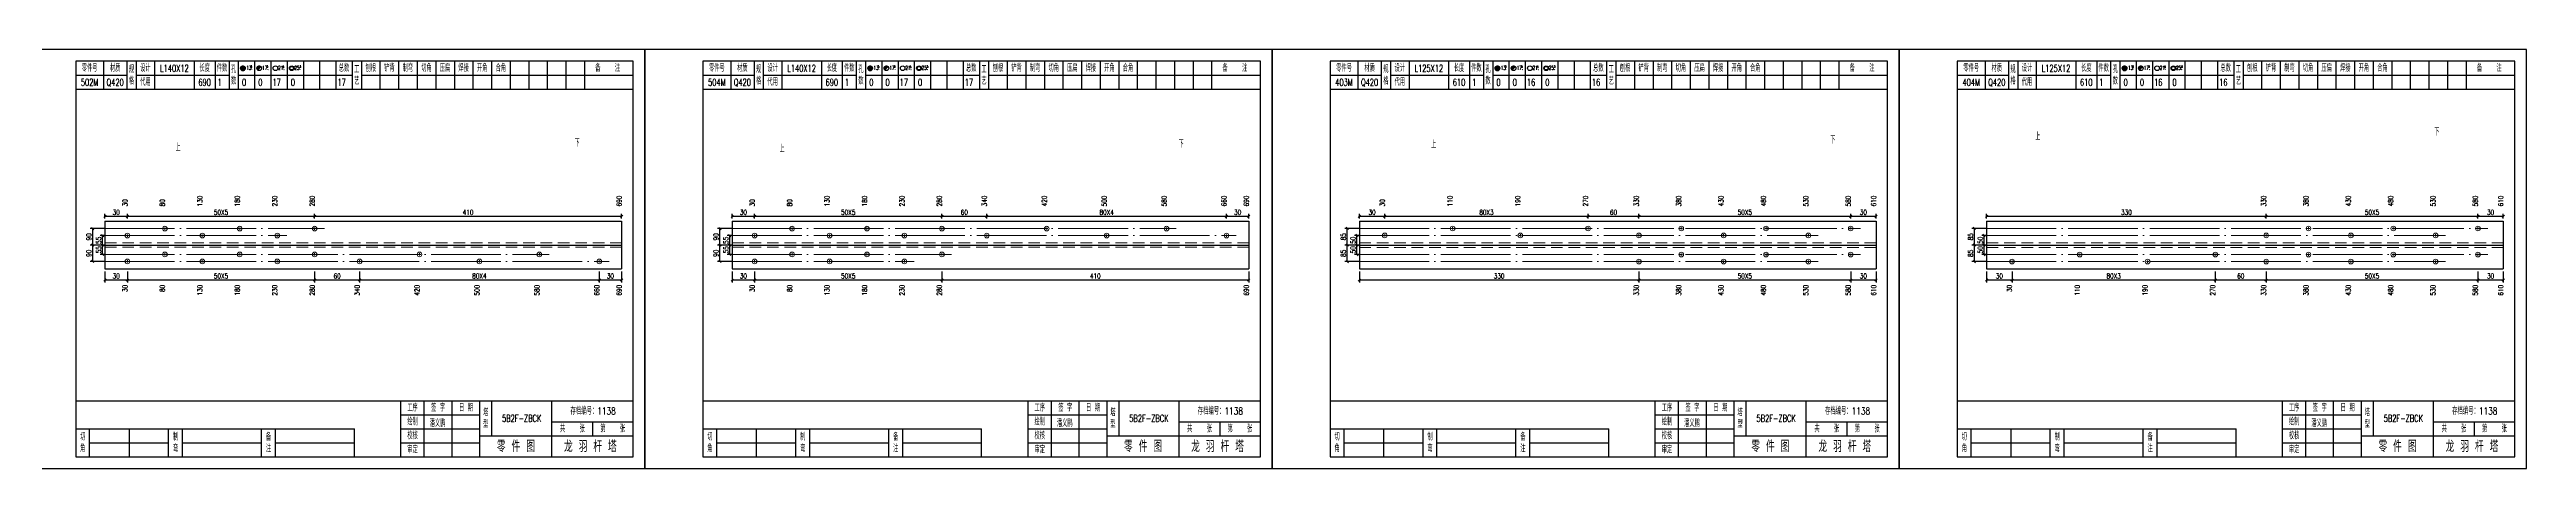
# Model space of a CAD drawing. Header units: millimetres. Extents: x 431 to 8801, y -362 to 231.
# Drawn here: x 7735 to 8801, y 51 to 231 of the extents above; entities that cross this region are included whole.
import ezdxf
from ezdxf.enums import TextEntityAlignment as Align

# ---------------------------------------------------------------- set-up
doc = ezdxf.new("R2010")
doc.units = ezdxf.units.MM
doc.header["$LTSCALE"] = 20
doc.header["$PDMODE"] = 1
doc.linetypes.add('DASHDOT2X', pattern=[1.75, 1.5, -0.125, 0, -0.125])
doc.linetypes.add('HIDDEN', pattern=[0.375, 0.25, -0.125])
for name, color, linetype, lineweight in [('1', 7, 'Continuous', 25), ('11', 3, 'Continuous', 13), ('2', 1, 'HIDDEN', 13), ('5', 1, 'Continuous', 13), ('7', 2, 'DASHDOT2X', 13)]:
    doc.layers.add(name, color=color, linetype=linetype, lineweight=lineweight)
doc.styles.get("Standard").update_dxf_attribs({"font": 'simplex', "width": 0.7, "bigfont": 'gbhzfs.shx'})
doc.styles.add('SYMBOL_TXT', font='txt.shx', dxfattribs={"width": 0.6})
doc.styles.add('TITLE_TXT', font='simplex.shx', dxfattribs={"width": 0.75, "height": 2.5, "bigfont": 'gbhzfs.shx'})
doc.dimstyles.get("Standard").update_dxf_attribs({"dimtxt": 2.1, "dimasz": 1, "dimexe": 1.05, "dimexo": 0, "dimgap": 0.63, "dimtad": 1, "dimzin": 0, "dimdsep": 46, "dimtxsty": 'standard', "dimblk": 'OBLIQUE', "dimblk1": 'OBLIQUE', "dimblk2": 'OBLIQUE', "dimcen": 0.09, "dimadec": 0, "dimazin": 0, "dimtfac": 1, "dimtdec": 1, "dimtix": 1, "dimtmove": 0, "dimatfit": 3, "dimfxl": 0, "dimtolj": 1, "dimtzin": 0, "dimarcsym": 0})
pattern_1 = [(0, (-3, 0), (0, 0.0125), [])]

# ---------------------------------------------------------------- blocks, each defined once
blk = doc.blocks.new('M12_HOLE')
h = blk.add_hatch()
h.set_pattern_fill('LINE', scale=0.1, style=0)
h.set_pattern_definition(pattern_1)
h.paths.add_polyline_path([(-5, 0, 1), (-1, 0, 1)])
at = {"color": 7}
blk.add_circle((-3, 0), 2, dxfattribs=at)
at = {"color": 7, "attachment_point": 1, "style": 'SYMBOL_TXT'}
for s, insert, char_height, width in [('13\\f??|b0|i0|c0|p54;.', (-0.1, 2.1), 3.5, 5.707), ('5', (3.7, 2.3), 1.8, 2.931)]:
    blk.add_mtext(s, dxfattribs=dict(at, insert=insert, char_height=char_height, width=width))
blk = doc.blocks.new('M16_HOLE')
h = blk.add_hatch()
h.set_pattern_fill('LINE', scale=0.1, style=0)
h.set_pattern_definition(pattern_1)
h.paths.add_polyline_path([(-1.6, 1.4, 0.668179), (-5, 0, 0.198912), (-4.4, -1.4)])
at = {"color": 7}
blk.add_circle((-3, 0), 2, dxfattribs=at)
at = {"color": 7, "attachment_point": 1, "style": 'SYMBOL_TXT'}
for s, insert, char_height, width in [('17.', (-0.4, 2.1), 3.5, 6.316), ('5', (3.6, 2.3), 1.8, 1.822)]:
    blk.add_mtext(s, dxfattribs=dict(at, insert=insert, char_height=char_height, width=width))
blk = doc.blocks.new('M20_HOLE')
at = {"color": 7}
blk.add_circle((-3, 0), 2, dxfattribs=at)
at = {"color": 7, "attachment_point": 1, "style": 'SYMBOL_TXT'}
for s, insert, char_height, width in [('21.', (-0.7, 2), 3.5, 6.074), ('5', (3.3, 2), 1.8, 1.458)]:
    blk.add_mtext(s, dxfattribs=dict(at, insert=insert, char_height=char_height, width=width))
blk = doc.blocks.new('M24_HOLE')
at = {"color": 7}
for radius in [2, 1.5]:
    blk.add_circle((-3, 0), radius, dxfattribs=at)
at = {"color": 7, "attachment_point": 1, "style": 'SYMBOL_TXT'}
for s, insert, char_height, width in [('25.', (-0.7, 2.1), 3.5, 2.429), ('5', (3.9, 2.3), 1.8, 1.944)]:
    blk.add_mtext(s, dxfattribs=dict(at, insert=insert, char_height=char_height, width=width))
blk = doc.blocks.new('JgCard')
for p, q in [((270, 180), (0, 180)), ((0, 180), (0, 0)), ((265, 175), (25, 175)), ((25, 175), (25, 5)), ((37, 175), (37, 163)), ((47, 175), (47, 163)), ((51, 175), (51, 163)), ((59, 175), (59, 163)), ((76, 175), (76, 163)), ((85, 175), (85, 163)), ((91, 175), (91, 163)), ((95, 175), (95, 163)), ((102, 175), (102, 163)), ((109, 175), (109, 163)), ((116, 175), (116, 163)), ((123, 175), (123, 163)), ((130, 175), (130, 163)), ((137, 175), (137, 163)), ((144, 175), (144, 163)), ((148, 175), (148, 163)), ((156, 175), (156, 163)), ((164, 175), (164, 163)), ((172, 175), (172, 163)), ((180, 175), (180, 163)), ((188, 175), (188, 163)), ((196, 175), (196, 163)), ((204, 175), (204, 163)), ((212, 175), (212, 163)), ((220, 175), (220, 163)), ((228, 175), (228, 163)), ((236, 175), (236, 163)), ((244, 175), (244, 163)), ((265, 5), (265, 175)), ((270, 0), (270, 180)), ((25, 169), (47, 169)), ((25, 163), (265, 163)), ((51, 169), (91, 169)), ((95, 169), (144, 169)), ((148, 169), (265, 169)), ((25, 29), (265, 29)), ((165, 5), (165, 29)), ((165, 23), (199, 23)), ((175, 5), (175, 29)), ((187, 5), (187, 29)), ((199, 5), (199, 29)), ((204, 29), (204, 14)), ((230, 5), (230, 29)), ((25, 17), (145, 17)), ((31, 5), (31, 17)), ((31, 11), (65, 11)), ((48, 17), (48, 5)), ((65, 5), (65, 17)), ((71, 5), (71, 17)), ((71, 11), (105, 11)), ((105, 5), (105, 17)), ((111, 5), (111, 17)), ((111, 11), (145, 11)), ((145, 5), (145, 17)), ((165, 17), (199, 17)), ((165, 11), (199, 11)), ((199, 14), (265, 14)), ((230, 20), (265, 20)), ((247.5, 20), (247.5, 14)), ((0, 0), (270, 0)), ((25, 5), (265, 5))]:
    blk.add_line(p, q)
blk.add_lwpolyline([(96, 172, -1), (98, 172, -1)], format="xyb", close=True)
blk.add_point((145, 96))
at = {"xscale": 0.5, "yscale": 0.5, "zscale": 0.5}
for name, p in [('M12_HOLE', (98.5, 172)), ('M16_HOLE', (105.5, 172)), ('M20_HOLE', (112.5, 172)), ('M24_HOLE', (119.5, 172))]:
    blk.add_blockref(name, p, dxfattribs=at)
at = {"style": 'TITLE_TXT', "width": 0.75}
for s, height, p in [('存档编号：1138', 3.08, (238, 23.1)), ('潘义鹏', 3, (177.4, 17.9)), ('龙 羽 杆 塔', 5, (235.2, 7))]:
    blk.add_text(s, height=height, dxfattribs=at).set_placement(p)
at = {"attachment_point": 5, "style": 'TITLE_TXT'}
for s, insert, char_height, width in [('零件号', (31, 172), 3, 15), ('材质', (42, 172), 3, 8), ('规格', (49, 169), 3, 4), ('设计', (55, 172), 3, 8), ('长度', (80.5, 172), 3, 8), ('件数', (88, 172), 3, 6), ('孔数', (93, 169), 3, 4), ('总数', (140.5, 172), 3, 7), ('工\\P艺', (146, 169), 3, 4), ('刨根', (152, 172), 3, 8), ('铲背', (160, 172), 3, 8), ('制弯', (168, 172), 3, 8), ('切角', (176, 172), 3, 8), ('压扁', (184, 172), 3, 8), ('焊接', (192, 172), 3, 8), ('开角', (200, 172), 3, 8), ('合角', (208, 172), 3, 8), ('备    注', (254, 172), 3, 22), ('代用', (55, 166), 3, 8), ('绘制', (170, 20), 3, 10), ('工序', (170, 26), 3, 10), ('签 字', (181, 26), 3, 12), ('日 期', (193, 26), 3, 12), ('塔\\P型', (201.5, 21.5), 3, 5), ('切\\P角', (28, 11), 3, 6), ('制\\P弯', (68, 11), 3, 6), ('备\\P注', (108, 11), 3, 6), ('校核', (170, 14), 3, 10), ('零 件 图', (214.5, 9.5), 5, 31), ('共    张', (238.8, 17), 3, 17.5), ('第    张', (256.2, 17), 3, 17.5), ('审定', (170, 8), 3, 10)]:
    blk.add_mtext(s, dxfattribs=dict(at, insert=insert, char_height=char_height, width=width))
blk = doc.blocks.new('M20')
for p, q in [((-0.5, 0), (0.5, 0)), ((0, -0.5), (0, 0.5))]:
    blk.add_line(p, q)
blk.add_circle((0, 0), 1)
blk = doc.blocks.new('_Oblique')
at = {"color": 0, "linetype": 'ByBlock', "lineweight": -2}
blk.add_line((-0.5, -0.5), (0.5, 0.5), dxfattribs=at)

msp = doc.modelspace()

# ---------------------------------------------------------------- linework, layer by layer
at = {"layer": '1'}
for p, q in [((7758.816, 156.922), (7758.816, 136.342)), ((7758.816, 156.922), (7981.216, 156.922)), ((7981.216, 156.922), (7981.216, 136.342)), ((8028.816, 156.922), (8028.816, 136.342)), ((8028.816, 156.922), (8251.216, 156.922)), ((8251.216, 156.922), (8251.216, 136.342)), ((8298.816, 156.922), (8298.816, 136.342)), ((8298.816, 156.922), (8521.216, 156.922)), ((8521.216, 156.922), (8521.216, 136.342)), ((8568.816, 156.922), (8568.816, 136.342)), ((8568.816, 156.922), (8791.216, 156.922)), ((8791.216, 156.922), (8791.216, 136.342)), ((7758.816, 146.632), (7981.216, 146.632)), ((8028.816, 146.632), (8251.216, 146.632)), ((8298.816, 146.632), (8521.216, 146.632)), ((8568.816, 146.632), (8791.216, 146.632)), ((7758.816, 136.342), (7981.216, 136.342)), ((8028.816, 136.342), (8251.216, 136.342)), ((8298.816, 136.342), (8521.216, 136.342)), ((8568.816, 136.342), (8791.216, 136.342))]:
    msp.add_line(p, q, dxfattribs=at)
at = {"layer": '2'}
for p, q in [((7758.816, 147.514), (7981.216, 147.514)), ((7758.816, 145.75), (7981.216, 145.75)), ((8028.816, 147.514), (8251.216, 147.514)), ((8028.816, 145.75), (8251.216, 145.75)), ((8298.816, 147.62), (8521.216, 147.62)), ((8298.816, 145.644), (8521.216, 145.644)), ((8568.816, 147.62), (8791.216, 147.62)), ((8568.816, 145.644), (8791.216, 145.644))]:
    msp.add_line(p, q, dxfattribs=at)
at = {"layer": '7'}
for p, q in [((7758.816, 153.674), (7853.291, 153.674)), ((7758.816, 150.674), (7837.17, 150.674)), ((8028.816, 153.674), (8220.013, 153.674)), ((8028.816, 150.674), (8245.806, 150.674)), ((8298.816, 153.748), (8514.53, 153.748)), ((8298.816, 150.748), (8496.296, 150.748)), ((8568.816, 153.748), (8784.53, 153.748)), ((8568.816, 150.748), (8766.296, 150.748)), ((7758.816, 142.589), (7950.013, 142.589)), ((7758.816, 139.589), (7975.806, 139.589)), ((8028.816, 142.589), (8123.291, 142.589)), ((8028.816, 139.589), (8107.17, 139.589)), ((8298.816, 142.516), (8514.53, 142.516)), ((8298.816, 139.516), (8496.296, 139.516)), ((8568.816, 142.516), (8784.53, 142.516)), ((8568.816, 139.516), (8766.296, 139.516))]:
    msp.add_line(p, q, dxfattribs=at)

# ---------------------------------------------------------------- block references
at = {"layer": '1'}
for p in [(7721.216, 50.632), (7991.216, 50.632), (8261.216, 50.632), (8531.216, 50.632)]:
    msp.add_blockref('JgCard', p, dxfattribs=at)
at = {"layer": '5'}
for p in [(7768.488, 150.674), (7784.609, 153.674), (7800.729, 150.674), (7816.85, 153.674), (7832.97, 150.674), (7849.091, 153.674), (8038.488, 150.674), (8054.609, 153.674), (8070.729, 150.674), (8086.85, 153.674), (8102.97, 150.674), (8119.091, 153.674), (8138.435, 150.674), (8164.228, 153.674), (8190.02, 150.674), (8215.813, 153.674), (8241.606, 150.674), (8309.756, 150.748), (8338.931, 153.748), (8368.105, 150.748), (8397.279, 153.748), (8419.16, 150.748), (8437.394, 153.748), (8455.628, 150.748), (8473.862, 153.748), (8492.096, 150.748), (8510.33, 153.748), (8689.16, 150.748), (8707.394, 153.748), (8725.628, 150.748), (8743.862, 153.748), (8762.096, 150.748), (8780.33, 153.748), (7768.488, 139.589), (7784.609, 142.589), (7800.729, 139.589), (7816.85, 142.589), (7832.97, 139.589), (7849.091, 142.589), (7868.435, 139.589), (7894.228, 142.589), (7920.02, 139.589), (7945.813, 142.589), (7971.606, 139.589), (8038.488, 139.589), (8054.609, 142.589), (8070.729, 139.589), (8086.85, 142.589), (8102.97, 139.589), (8119.091, 142.589), (8419.16, 139.516), (8437.394, 142.516), (8455.628, 139.516), (8473.862, 142.516), (8492.096, 139.516), (8510.33, 142.516), (8579.756, 139.516), (8608.931, 142.516), (8638.105, 139.516), (8667.279, 142.516), (8689.16, 139.516), (8707.394, 142.516), (8725.628, 139.516), (8743.862, 142.516), (8762.096, 139.516), (8780.33, 142.516)]:
    msp.add_blockref('M20', p, dxfattribs=at)

# ---------------------------------------------------------------- texts
at = {"layer": '1', "width": 0.7}
for s, p in [('L140X12', (7788.716, 222.632)), ('L140X12', (8058.716, 222.632)), ('L125X12', (8328.716, 222.632)), ('L125X12', (8598.716, 222.632)), ('502M', (7752.216, 216.632)), ('Q420', (7763.216, 216.632)), ('690', (7801.716, 216.632)), ('1', (7808.216, 216.632)), ('0', (7818.716, 216.632)), ('0', (7825.716, 216.632)), ('17', (7832.716, 216.632)), ('0', (7839.716, 216.632)), ('17', (7860.716, 216.632)), ('504M', (8022.216, 216.632)), ('Q420', (8033.216, 216.632)), ('690', (8071.716, 216.632)), ('1', (8078.216, 216.632)), ('0', (8088.716, 216.632)), ('0', (8095.716, 216.632)), ('17', (8102.716, 216.632)), ('0', (8109.716, 216.632)), ('17', (8130.716, 216.632)), ('403M', (8292.216, 216.632)), ('Q420', (8303.216, 216.632)), ('610', (8341.716, 216.632)), ('1', (8348.216, 216.632)), ('0', (8358.716, 216.632)), ('0', (8365.716, 216.632)), ('16', (8372.716, 216.632)), ('0', (8379.716, 216.632)), ('16', (8400.716, 216.632)), ('404M', (8562.216, 216.632)), ('Q420', (8573.216, 216.632)), ('610', (8611.716, 216.632)), ('1', (8618.216, 216.632)), ('0', (8628.716, 216.632)), ('0', (8635.716, 216.632)), ('16', (8642.716, 216.632)), ('0', (8649.716, 216.632)), ('16', (8670.716, 216.632)), ('下', (7962.117, 190.506)), ('下', (8502.62, 191.811)), ('上', (8590.865, 193.213)), ('下', (8762.697, 195.222)), ('上', (7790.285, 188.498)), ('上', (8050.317, 188.011)), ('下', (8222.15, 190.02)), ('上', (8330.788, 189.803))]:
    msp.add_text(s, height=3, dxfattribs=at).set_placement(p, align=Align.MIDDLE_CENTER)
for s, p in [('30', (7768.488, 163.222)), ('80', (7784.609, 163.222)), ('130', (7800.729, 163.222)), ('180', (7816.85, 163.222)), ('230', (7832.97, 163.222)), ('280', (7849.091, 163.222)), ('690', (7981.216, 163.222)), ('30', (8038.488, 163.222)), ('80', (8054.609, 163.222)), ('130', (8070.729, 163.222)), ('180', (8086.85, 163.222)), ('230', (8102.97, 163.222)), ('280', (8119.091, 163.222)), ('340', (8138.435, 163.222)), ('420', (8164.228, 163.222)), ('500', (8190.02, 163.222)), ('580', (8215.813, 163.222)), ('660', (8241.606, 163.222)), ('690', (8251.216, 163.222)), ('30', (8309.703, 163.222)), ('110', (8338.877, 163.222)), ('190', (8368.051, 163.222)), ('270', (8397.225, 163.222)), ('330', (8419.106, 163.222)), ('380', (8437.34, 163.222)), ('430', (8455.574, 163.222)), ('480', (8473.808, 163.222)), ('530', (8492.042, 163.222)), ('580', (8510.276, 163.222)), ('610', (8521.216, 163.222)), ('330', (8689.106, 163.222)), ('380', (8707.34, 163.222)), ('430', (8725.574, 163.222)), ('480', (8743.808, 163.222)), ('530', (8762.042, 163.222)), ('580', (8780.276, 163.222)), ('610', (8791.216, 163.222))]:
    msp.add_text(s, height=2.1, rotation=90, dxfattribs=at).set_placement(p)
for s, p in [('30', (7768.488, 129.517)), ('80', (7784.609, 129.517)), ('130', (7800.729, 129.517)), ('180', (7816.85, 129.517)), ('230', (7832.97, 129.517)), ('280', (7849.091, 129.517)), ('340', (7868.435, 129.517)), ('420', (7894.228, 129.517)), ('500', (7920.02, 129.517)), ('580', (7945.813, 129.517)), ('660', (7971.606, 129.517)), ('690', (7981.216, 129.517)), ('30', (8038.488, 129.517)), ('80', (8054.609, 129.517)), ('130', (8070.729, 129.517)), ('180', (8086.85, 129.517)), ('230', (8102.97, 129.517)), ('280', (8119.091, 129.517)), ('690', (8251.216, 129.517)), ('330', (8419.106, 129.517)), ('380', (8437.34, 129.517)), ('430', (8455.574, 129.517)), ('480', (8473.808, 129.517)), ('530', (8492.042, 129.517)), ('580', (8510.276, 129.517)), ('610', (8521.216, 129.517)), ('30', (8579.703, 129.517)), ('110', (8608.877, 129.517)), ('190', (8638.051, 129.517)), ('270', (8667.225, 129.517)), ('330', (8689.106, 129.517)), ('380', (8707.34, 129.517)), ('430', (8725.574, 129.517)), ('480', (8743.808, 129.517)), ('530', (8762.042, 129.517)), ('580', (8780.276, 129.517)), ('610', (8791.216, 129.517))]:
    msp.add_text(s, height=2.1, rotation=90, dxfattribs=at).set_placement(p, align=Align.RIGHT)
at = {"layer": '1', "char_height": 3, "width": 26, "attachment_point": 5}
for insert in [(7938.216, 72.132), (8208.216, 72.132), (8478.216, 72.132), (8748.216, 72.132)]:
    msp.add_mtext('5B2F-ZBCK', dxfattribs=dict(at, insert=insert))

# ---------------------------------------------------------------- dimensions: what is measured, and where the dimension line sits
at = {"layer": '1'}
for base, p1, p2, text in [((7753.566, 153.674), (7758.766, 146.632), (7758.766, 153.674), '90'), ((7757.766, 150.674), (7758.766, 146.632), (7758.766, 150.674), '55'), ((8023.566, 153.674), (8028.766, 146.632), (8028.766, 153.674), '90'), ((8027.766, 150.674), (8028.766, 146.632), (8028.766, 150.674), '55'), ((8293.566, 153.748), (8298.766, 146.632), (8298.766, 153.748), '85'), ((8297.766, 150.748), (8298.766, 146.632), (8298.766, 150.748), '50'), ((8563.566, 153.748), (8568.766, 146.632), (8568.766, 153.748), '85'), ((8567.766, 150.748), (8568.766, 146.632), (8568.766, 150.748), '50'), ((7753.566, 146.632), (7758.766, 139.589), (7758.766, 146.632), '90'), ((7757.766, 146.632), (7758.766, 142.589), (7758.766, 146.632), '55'), ((8023.566, 146.632), (8028.766, 139.589), (8028.766, 146.632), '90'), ((8027.766, 146.632), (8028.766, 142.589), (8028.766, 146.632), '55'), ((8293.566, 146.632), (8298.766, 139.516), (8298.766, 146.632), '85'), ((8297.766, 146.632), (8298.766, 142.516), (8298.766, 146.632), '50'), ((8563.566, 146.632), (8568.766, 139.516), (8568.766, 146.632), '85'), ((8567.766, 146.632), (8568.766, 142.516), (8568.766, 146.632), '50')]:
    msp.add_linear_dim(base=base, p1=p1, p2=p2, angle=90, text=text, dimstyle='standard', dxfattribs=at).render()
at = {"layer": '11'}
for base, p1, p2, text in [((7768.488, 159.022), (7758.816, 157.972), (7768.488, 157.972), '30'), ((7849.091, 159.022), (7768.488, 157.972), (7849.091, 157.972), '50X5'), ((7981.216, 159.022), (7849.091, 157.972), (7981.216, 157.972), '410'), ((8038.488, 159.022), (8028.816, 157.972), (8038.488, 157.972), '30'), ((8119.091, 159.022), (8038.488, 157.972), (8119.091, 157.972), '50X5'), ((8138.435, 159.022), (8119.091, 157.972), (8138.435, 157.972), '60'), ((8241.606, 159.022), (8138.435, 157.972), (8241.606, 157.972), '80X4'), ((8251.216, 159.022), (8241.606, 157.972), (8251.216, 157.972), '30'), ((8309.756, 159.022), (8298.816, 157.972), (8309.756, 157.972), '30'), ((8397.279, 159.022), (8309.756, 157.972), (8397.279, 157.972), '80X3'), ((8419.16, 159.022), (8397.279, 157.972), (8419.16, 157.972), '60'), ((8510.33, 159.022), (8419.16, 157.972), (8510.33, 157.972), '50X5'), ((8521.216, 159.022), (8510.33, 157.972), (8521.216, 157.972), '30'), ((8689.16, 159.022), (8568.816, 157.972), (8689.16, 157.972), '330'), ((8780.33, 159.022), (8689.16, 157.972), (8780.33, 157.972), '50X5'), ((8791.216, 159.022), (8780.33, 157.972), (8791.216, 157.972), '30'), ((7768.488, 131.617), (7758.816, 135.292), (7768.488, 135.292), '30'), ((7849.091, 131.617), (7768.488, 135.292), (7849.091, 135.292), '50X5'), ((7868.435, 131.617), (7849.091, 135.292), (7868.435, 135.292), '60'), ((7971.606, 131.617), (7868.435, 135.292), (7971.606, 135.292), '80X4'), ((7981.216, 131.617), (7971.606, 135.292), (7981.216, 135.292), '30'), ((8038.488, 131.617), (8028.816, 135.292), (8038.488, 135.292), '30'), ((8119.091, 131.617), (8038.488, 135.292), (8119.091, 135.292), '50X5'), ((8251.216, 131.617), (8119.091, 135.292), (8251.216, 135.292), '410'), ((8419.16, 131.617), (8298.816, 135.292), (8419.16, 135.292), '330'), ((8510.33, 131.617), (8419.16, 135.292), (8510.33, 135.292), '50X5'), ((8521.216, 131.617), (8510.33, 135.292), (8521.216, 135.292), '30'), ((8579.756, 131.617), (8568.816, 135.292), (8579.756, 135.292), '30'), ((8667.279, 131.617), (8579.756, 135.292), (8667.279, 135.292), '80X3'), ((8689.16, 131.617), (8667.279, 135.292), (8689.16, 135.292), '60'), ((8780.33, 131.617), (8689.16, 135.292), (8780.33, 135.292), '50X5'), ((8791.216, 131.617), (8780.33, 135.292), (8791.216, 135.292), '30')]:
    msp.add_linear_dim(base=base, p1=p1, p2=p2, text=text, dimstyle='standard', dxfattribs=at).render()

doc.saveas('drawing.dxf')
